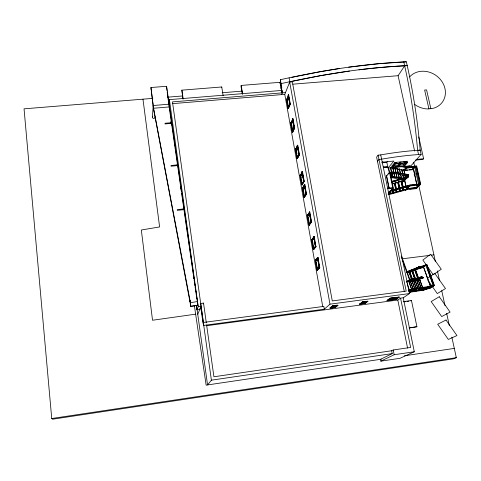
<?xml version="1.0" encoding="UTF-8"?>
<svg xmlns="http://www.w3.org/2000/svg" width="481" height="481" viewBox="0 0 481 481"><rect width="100%" height="100%" fill="white"/><g stroke="black" fill="none" stroke-linecap="round" stroke-linejoin="round"><path stroke-width="0.72" d="M150.938 87.524L153.517 108.808L190.813 306.457L197.907 305.273L166.606 86.291L150.938 87.524L153.553 108.255L190.398 302.441L190.813 306.457M152.417 116.991L153.192 105.519L168.909 104.215M153.517 108.808L153.553 108.255L169.288 106.938M410.004 185.594L410.059 184.975L420.592 183.85M390.181 191.468L410.083 185.955L410.059 184.975L391.534 190.115M393.175 172.529L393.127 173.04L393.536 172.998L393.578 172.487L393.175 172.529L390.277 175.926M166.546 86.875L166.606 86.291M406.764 174.856L406.716 175.355L407.106 175.312L407.16 174.813L406.764 174.856L403.769 178.168M409.331 185.66L409.283 186.159L409.674 186.117L409.728 185.618L409.331 185.66L405.507 190.139L409.674 186.117M180.435 185.119L168.843 104.834L169.402 99.627L281.848 90.434L282.275 92.857L281.577 94.625M419.264 184.524L419.21 185.023L419.6 184.981L419.654 184.482L419.264 184.524L415.518 188.36L416.119 188.546L419.6 184.981M171.464 124.952L171.567 122.691L165.007 123.262L165.103 123.93L171.657 123.358M174.362 144.649L174.525 143.458L174.459 145.322M223.13 95.677L221.753 86.977L181.872 90.157L182.924 98.966M180.591 189.051L180.76 186.887M221.573 87.74L221.753 86.977M281.8 92.322L280.02 82.323L241.203 85.426L240.987 86.183L242.292 94.108M190.302 302.729L197.39 301.545M279.732 83.087L280.02 82.323M281.848 90.434L282.233 92.971L280.411 79.702C321.031 70.707 362.241 63.931 403.848 61.929M198.226 306.613L201.118 306.241L199.741 309.469L196.951 309.83L198.226 306.613L169.402 99.627M322.733 306.511L284.77 94.36L289.815 81.836L289.111 77.946M197.751 314.297L201.094 306.295M286.454 99.266L286.941 99.116L286.454 99.266L288.378 108.598L290.344 104.143L288.684 94.907L288.179 95.094L289.839 104.323L290.284 104.287L289.821 104.215M286.604 99.832L286.694 99.357L288.378 108.598M288.516 96.236L286.838 99.777L288.684 94.907M288.474 96.988L287.091 99.94L288.552 96.416M287.59 99.302L288.432 97.27M203.174 303.92L203.529 303.084L200.697 303.451L211.399 380.182L207.551 384.932L196.669 306.487M288.077 108.309L288.582 108.261L288.245 107.63L289.754 104.1M288.468 107.612L289.911 103.968L288.245 107.63M288.155 108.616L288.293 108.291M288.347 108.177L290.043 104.197L288.42 95.178L286.838 99.777M290.692 122.895L291.185 122.745L290.692 122.895L292.634 132.353L294.673 128.15L292.983 118.765L292.472 118.945L294.162 128.325L294.612 128.289L294.144 128.223M292.983 118.765L290.789 123.298L290.933 122.98L292.634 132.353M292.809 120.07L291.077 123.419L292.622 120.022M292.707 120.905L291.336 123.581L292.845 120.25M292.719 121.068L291.829 123.611M292.508 131.403C296.164 123.184 293.115 131.824 292.34 132.083M292.418 132.371L292.556 132.065M292.61 131.956L294.366 128.199L292.719 119.029L291.077 123.419M295.388 149.092L295.881 148.942L295.388 149.092L297.36 158.682L299.471 154.774L297.751 145.22L297.234 145.394L298.96 154.942L299.386 154.792M295.881 148.942L295.478 149.471L295.629 149.176L297.36 158.682M295.899 149.05L297.751 145.22M297.258 147.114L295.779 149.627L297.378 146.446M297.456 147.288C294.282 152.994 297.607 147.673 297.348 146.513M297.468 147.451L296.536 149.825M297.234 157.756C301.172 149.657 297.535 158.706 297.132 158.447L295.436 148.984M297.336 158.315L299.164 154.816L297.48 145.478L295.677 149.068L295.779 149.627M300.072 175.24L300.577 175.096L300.072 175.24L302.074 184.975L304.263 181.361L302.513 171.633L301.99 171.801L303.739 181.523L304.178 181.367M300.595 175.204L302.513 171.633M300.517 175.192L300.162 175.595L300.312 175.325L302.074 184.975M302.098 172.895L300.469 175.793L302.128 172.835M301.876 174.206L300.727 175.962L302.321 172.877M406.571 272.066L418.62 267.099L426.918 264.742L434.361 285.323C426.232 289.243 416.696 287.8 408.339 291.131M301.954 184.061C306.012 176.515 302.218 184.638 301.779 184.752M302.176 184.043L303.824 181.211M302.056 184.638L303.95 181.385L302.236 171.885L300.372 175.228L300.469 175.793M302.333 187.837L302.838 187.698L302.333 187.837L304.341 197.643L302.387 187.746M304.287 184.53L304.804 184.367L306.505 194.282L306.048 194.33L304.287 184.53L304.804 184.367M302.777 187.794L302.417 188.185L302.573 187.927L304.341 197.643M302.856 187.806L304.738 184.482M304.389 185.612L302.735 188.408L304.419 185.558M304.419 185.81L304.816 185.768L302.994 188.576L304.611 185.594M303.535 188.101L304.816 185.955M306.505 194.282L304.329 197.318L304.226 196.741L305.934 193.969M304.455 196.717L306.09 193.807L304.226 196.741M304.329 197.318L306.259 194.198L304.533 184.614L302.627 187.83L302.735 188.408M414.628 151.094L398.112 75.703L404.659 65.819L403.812 61.989L406.355 61.79L407.209 65.62A201.371 59.548 84.8 0 1 420.202 150.144L421.14 154.383L411.002 165.747L388.023 168.103L386.814 162.319L387.71 161.213M307.233 215.199L307.744 215.067L307.233 215.199L309.277 225.15L311.592 222L309.788 212.013L309.259 212.169L311.057 222.156L311.52 222.102L311.039 222.042M307.762 215.175L309.788 212.013M307.69 215.151L307.317 215.53L309.277 225.15M309.355 213.233L307.642 215.789L309.391 213.179M308.074 215.939L309.59 213.203M308.982 224.97L309.517 224.952L309.163 224.272L311.093 221.573M309.163 224.272L311.129 221.771M309.211 224.946L309.439 224.922M309.271 224.861L311.267 222.018L309.511 212.253L307.539 215.199L307.642 215.789M311.586 239.496L312.103 239.364L311.586 239.496L313.654 249.579L315.969 246.807L315.506 246.867L313.684 236.718L314.213 236.568L315.969 246.807M314.213 236.568L311.67 239.803L313.426 249.609M313.552 248.725L315.536 246.23L313.552 248.725L313.654 249.32L315.716 246.723L313.931 236.802L311.898 239.502L312.001 240.097L313.81 237.71M312.001 240.097L314.003 237.728M312.229 240.073L314.039 237.933M313.768 238.498L312.265 240.272M358.946 69.817A230.585 73.605 -10.9 0 1 404.659 65.819A201.473 59.097 84.8 0 1 417.628 150.397L420.202 150.144A109.391 30.087 -11.6 0 0 380.724 154.9L378.108 155.159L376.611 157.125L404.305 291.6M377.489 161.375L378.992 159.439L381.607 159.175A109.53 29.654 -11.5 0 1 421.14 154.383M381.986 162.891L382.876 161.772M315.506 246.867L313.756 236.622M388.023 168.103L393.855 161.039L381.896 162.247M391.865 166.131L394.901 162.482L407.359 161.219L407.629 162.476L404.455 166.113L392.123 167.376L391.865 166.131L392.424 166.071M393.939 164.255L394.787 163.245M391.221 168.128L392.863 167.827L394.691 176.503L391.516 176.954L392.021 175.92L391.444 176.593M392.123 167.376L395.166 163.738L407.629 162.476M317.316 270.148L315.283 260.119L315.807 259.987L315.302 260.233M317.436 257.557L317.971 257.407L319.751 267.785L319.288 267.839L317.436 257.557L317.971 257.407M392.863 167.827L393.656 172.306M389.141 188.059L386.58 175.745L389.49 172.282L392.971 171.921L408.67 174.621L408.748 174.982L407.978 175.824L391.817 173.082L390.055 173.262M315.825 260.101L317.899 257.497M388.311 174.098L389.285 172.968M317.268 269.474L319.306 267.165L317.268 269.474L317.382 270.081L319.498 267.695L317.688 257.642L315.596 260.131L315.704 260.732L317.556 258.531M393.47 168.524L395.105 168.23L396.933 176.876L393.789 177.327L394.294 176.293M315.933 260.702C319.528 256.078 317.316 260.401 315.704 260.732M395.105 168.23L392.676 168.603M399.32 163.708L398.046 165.217L398.31 166.462L400.883 163.45M395.701 168.921L397.336 168.627L399.164 177.255L396.055 177.699L396.566 176.671L395.983 177.339M390.41 176.22L393.578 172.487M398.815 166.408L401.388 163.396M390.812 176.178L393.536 172.998M394.943 168.993L397.336 168.627M397.925 169.318L399.555 169.023L401.382 177.627L398.298 178.072L398.887 177.405M390.668 176.431L392.436 176.124L390.608 167.424M397.18 169.39L399.555 169.023M399.218 165.097L403.896 164.616L405.639 162.602M400.132 169.715L401.755 169.414L402.675 173.707M393.903 177.321L396.933 176.876M404.16 165.861L406.788 162.849L395.472 163.997L392.947 167.009L404.16 165.861L403.896 164.616M401.755 169.414L402.549 173.845M402.326 170.1L403.95 169.805L405.627 177.651M403.589 170.322L406.511 167.003M403.98 170.28L406.643 167.298M404.365 170.286L406.523 167.839M404.84 170.665L409.193 165.747M319.288 267.839L317.508 257.467M317.382 270.081L319.751 267.785M395.117 182.948L394.486 183.598L395.538 188.582M315.344 260.047L317.105 270.292L317.61 270.051M395.196 183.303L394.618 183.946L394.546 183.592L393.001 183.76L394.606 183.465L396.404 192.015L393.542 192.322L392.935 193.073M407.684 170.027L404.611 170.472L413.57 169.42L417.49 187.458L416.36 188.612L407.04 189.622L388.564 194.715M400.583 178.439L403.589 177.994L402.976 175.138M409.157 169.877L411.97 169.715M388.702 192.135L388.798 192.622L392.815 188.155L389.49 172.282M404.569 180.772L401.833 180.94L403.697 189.64L403.102 190.272L400.156 190.59L398.34 182.022L401.322 181.584L403.018 190.284L402.561 188.143M398.49 182.004L397.841 182.66L398.893 187.65M390.079 172.595L393.326 188.095L389.303 192.568L388.798 192.622M398.569 182.359L397.985 183.008L397.907 182.654L394.985 182.96L396.783 191.522L399.717 191.21L400.306 190.578L398.466 181.884M390.091 193.013L389.604 193.993L388.101 194.156M403.589 177.994L402.856 175.276M389.592 193.993L390.193 193.254L393.049 192.941L392.31 189.382M402.97 179.491L407.16 174.813M405.898 189.4L403.535 189.658L401.833 180.94M414.183 167.172L411.748 169.859L414.448 167.316M398.34 182.022L401.28 181.71L401.869 181.054M404.768 177.898L407.106 175.312M401.948 181.415L401.358 182.065L401.28 181.71M412.542 169.805L414.838 167.28M413.57 169.42L417.358 187.59L415.969 188.654L415.897 188.299M404.93 179.166L405.531 178.511M418.771 136.917L423.599 158.736L423.039 159.355L415.602 160.107M392.887 192.713L393.458 192.087M403.529 180.862L405.868 178.301M403.92 180.82L405.79 178.77M403.481 181.355L406.974 177.531M403.872 181.313L407.864 176.942L407.269 176.761L407.864 176.942M407.539 177.489L408.309 176.647L407.617 177.85L392.021 182.227M396.843 191.149L396.338 192.141L393.422 192.454L392.532 188.179M396.783 191.522L399.765 191.083L397.961 182.527L395.105 182.828L396.921 191.51L396.284 192.147L394.173 192.791M400.228 190.217L399.717 191.21L399.194 189.075M400.156 190.59L403.138 190.151M403.619 189.28L403.102 190.272M403.535 189.658L406.523 189.213L404.377 179.371M405.507 190.139L409.728 185.618M415.728 188.588L419.654 184.482M410.083 185.955L420.003 184.89L420.671 184.211L416.684 165.993L409.229 166.763L407.016 166.36M285.486 92.592L172.469 101.894L203.776 325.409L324.32 309.181L329.978 304.166L409.487 293.578L380.724 154.9M330.074 308.008L332.473 305.934L337.878 305.213L335.449 307.449L330.074 308.008L335.449 307.449M330.104 308.165L332.624 306M337.518 305.339C334.211 304.347 324.681 310.107 335.287 307.233L337.548 305.495M337.878 305.213L335.287 307.233M359.776 304.028L362.506 301.918L367.839 301.202L365.079 303.469L359.776 304.028L365.079 303.469M359.806 304.178L362.626 301.984L367.49 301.491M360.149 303.896L364.935 303.258L367.46 301.334M367.839 301.202L364.935 303.258M409.199 272.649L409.824 272.18L409.68 271.783M415.307 280.766L418.296 279.581L414.85 269.955L411.88 271.158L418.68 290.139L417.821 290.686L420.25 289.929L416.756 280.14L414.905 280.73M412.025 271.555L412.656 271.086M416.089 269.414L419.396 266.961L418.807 266.745L415.223 269.414L415.229 269.913M416.125 268.879L419.113 266.66M417.61 279.834L415.897 280.327L412.464 270.695L423.575 267.183L430.916 287.548L423.575 267.183M415.782 269.504L418.536 267.46M414.862 270.454L415.5 269.979M422.132 267.947L421.819 267.538L425.475 264.851L426.07 265.067L425.475 264.851M424.218 265.915L425.787 264.766M422.39 267.622L425.198 265.566M422.697 267.538L424.945 265.891M426.214 265.253L426.918 264.742M406.716 272.468L426.755 265.235L434.048 285.413L429.503 288.251L429.792 288.564L429.196 288.335L433.255 285.714L433.261 286.219L433.567 286.129L433.567 285.624M406.962 281.391L408.026 280.621M406.764 281.878L409.511 279.894L412.265 279.106L423.394 277.844L423.244 277.435L412.115 278.691L409.686 279.389L409.836 279.804M406.481 282.215L411.856 278.475L412.464 278.703M412.175 278.385L408.159 281.283L408.171 281.788L411.928 279.088M412.175 291.083L408.79 281.06L412.175 291.083L409.469 291.871M408.387 281.493L412.145 278.794L411.856 278.475M410.269 280.97L413.919 290.777L413.065 291.324L415.38 290.656L411.82 280.796M411.171 281.253L412.007 280.688L415.518 290.56L414.658 291.113L417.099 290.35L413.594 280.507L411.297 281.169M413.594 280.507L412.752 281.078L415.181 280.321M415.806 279.912L415.043 280.417L417.791 288.125M387.097 300.36L390.127 298.226L399.164 297.017L396.085 299.422L387.097 300.36L396.085 299.422M387.145 300.625L390.428 298.274L398.659 297.432L390.458 298.533L387.698 300.469L395.767 299.122L398.605 297.174M416.756 280.14L415.903 280.712L418.181 280.056L421.422 289.111M418.013 279.275L418.662 278.818M421.801 277.303L421.488 277.393L422.09 277.615L421.801 277.303L417.364 280.507L417.087 280.201L421.729 277.068L421.735 277.573L418.831 279.605M408.315 281.668L422.011 276.425L422.156 276.834L417.406 280.255L417.418 280.754L421.23 278.09M417.466 280.531L418.32 279.96L421.807 289.718L420.947 290.259L423.358 289.508L419.877 279.78L418.169 280.273M419.877 279.78L418.602 280.201M422.408 278.018L423.244 277.435M423.394 277.844L422.552 278.427L409.139 280.297M398.557 297.186L395.821 299.38L399.164 297.017M427.453 278.349L434.752 273.358L445.484 288.546L437.277 293.572L427.789 280.098M409.848 291.763L412.313 290.993M206.253 325.763L397.805 300.024L400.571 298.142L403.228 297.787L409.487 293.578M413.474 289.935L413.462 289.418L409.331 292.22L409.614 292.544L413.792 289.839L413.786 289.328L409.65 292.129L409.932 292.454L413.792 289.839M417.099 290.35L416.245 290.897L418.542 290.229L418.38 289.821M420.25 289.929L419.39 290.47L421.669 289.809M423.358 289.508L422.649 290.001M422.841 290.037L427.236 287.277L427.236 287.782L423.43 290.265L422.841 290.037L423.43 290.265M423.731 289.568L427.236 287.277M423.124 290.356L427.236 287.782M433.177 285.474L433.904 285.005L428.282 286.64L415.542 288.311L408.417 290.38M429.485 288.648L433.567 286.129M410.912 300.896L411.477 300.529L416.919 326.725L409.223 328.048M391.817 173.082L393.049 172.288L408.748 174.982M414.363 288.925L415.542 288.311L415.692 288.732L414.514 289.346L414.363 288.925L428.433 287.049L434.361 285.323M206.62 325.024L213.925 376.773L391.672 350.751L393.217 349.976L410.642 347.432L400.571 298.142M391.672 350.751L392.237 353.589L380.507 359.331L380.856 361.147L400.054 358.291L414.303 351.761L403.228 297.787M380.856 361.147L394.161 354.731L414.303 351.761M406.367 271.855L418.62 267.099L418.548 267.881L418.404 267.472M406.511 272.258L418.765 267.502L427.062 265.145M408.79 272.565L412.265 271.218M413.654 270.677L415.049 270.136L415.193 270.538M408.928 272.961L410.323 272.42M411.712 271.885L413.101 271.344M408.886 281.71L415.716 279.1M417.761 278.319L421.176 277.014M411.195 281.024L417.358 278.667M418.729 278.144L422.156 276.834M411.76 281.072L417.905 278.721M419.955 277.94L421.32 277.417M451.851 337.127L456.331 357.684L453.138 358.898L52.549 419.21L51.732 418.524L24.05 108.826L152.868 98.371M413.919 290.777L411.453 291.546L412.103 291.101L411.958 290.686M409.277 292.328L422.997 290.29L429.689 288.335M413.203 291.233L415.518 290.56M427.777 287.043L432.503 285.672M409.614 292.544L409.932 292.454M416.384 290.807L418.68 290.139M419.522 290.38L421.807 289.718M422.787 289.911L430.916 287.548M424.062 289.592L429.755 287.939M409.565 290.314L413.678 289.123M408.567 290.801L415.692 288.732M410.329 279.497L409.09 279.852L409.77 279.359L401.503 256.078M421.729 277.068L421.422 277.663L421.735 277.573M406.463 281.728L408.79 281.06M410.401 280.874L407.942 281.632L408.579 281.175L408.73 281.583M410.269 281.187L412.007 280.688M410.69 281.12L411.868 280.784M411.736 281.096L413.462 280.597L416.967 290.44M417.087 280.201L417.394 280.11M414.051 281.151L415.175 280.826M416.041 280.615L418.32 279.96M419.396 266.961L418.807 266.745M419.113 267.274L425.505 265.458M421.819 267.538L422.126 267.448M423.436 267.286L415.343 269.582L418.368 278.036M406.95 272.787L409.205 272.15L412.133 280.375M391.955 181.247L408.309 176.647M392.033 181.608L408.387 177.008M394.071 181.271L396.2 180.676M401.16 179.281L404.707 178.283M390.181 190.873L410.137 185.341L420.671 184.211M394.372 189.929L396.506 189.34M397.925 188.943L400.06 188.354M405.032 186.977L408.585 185.991M390.62 193.771L392.755 193.182M397.727 191.811L403.409 190.242M291.913 77.339L320.28 71.669L339.273 68.53M292.622 81.229L321.025 75.553L349.525 71.044M281.102 83.592C310.209 77.291 339.508 71.729 369.149 68.621A233.922 74.405 -10.9 0 1 407.209 65.62L404.659 65.819M51.732 418.524L456.331 357.684M381.331 359.211L206.139 385.143L194.432 306.006M404.287 355.814L454.311 348.406M211.399 380.182L392.237 353.589M195.641 314.165L152.531 320.244L141.33 230.002L159.614 226.936L142.971 99.176M409.084 327.832L416.919 326.725M337.909 305.363L332.473 305.934M367.869 301.359L362.506 301.918M399.218 297.276L390.127 298.226M403.697 301.581L411.477 300.529M403.854 301.846L405.97 301.563M407.383 301.371L408.79 301.178M348.671 67.172L378.042 63.775L406.355 61.79M190.909 306.175L197.907 305.273M319.264 267.725L319.829 267.701M319.45 267.977L317.646 257.942M402.248 258.814L429.497 255.417M430.97 255.231L433.922 254.864M317.087 270.178L317.628 270.166M317.454 257.672L317.917 257.618M317.556 258.778L317.965 258.73M315.283 260.119L315.74 260.059L315.362 260.407L317.568 270.238M315.969 260.906L317.502 269.444M315.302 246.26L315.71 246.212M315.488 246.753L316.047 246.717M315.68 247.036L313.895 237.133M313.365 249.423L313.822 249.368M313.907 249.411L313.39 249.537L311.646 239.418M313.684 236.718L314.165 236.778L313.702 236.832M313.81 237.957L314.213 237.909M311.61 239.61L312.043 239.442M311.592 222L311.129 222.054L309.331 212.061M311.237 222.36L309.481 212.614M419.54 278.343L420.971 278.18M307.257 215.314L307.708 215.26M309.259 212.169L309.722 212.115M309.283 212.283L309.74 212.229M388.281 194.023L389.706 193.867L389.412 192.442M305.868 193.831L306.265 193.789M306.03 194.222L306.571 194.174M306.235 194.583L304.509 185.011M304.419 196.525L303.162 188.558M387.542 188.221L392.712 187.662M304.052 197.438L304.575 197.408M387.644 188.708L393.326 188.095M417.49 187.458L406.511 188.642L404.347 178.511L405.784 178.367M406.385 188.774L415.885 187.752M406.499 189.334L407.022 188.342M409.938 188.943L411.429 188.78M414.406 188.462L416.119 188.546M389.826 191.36L390.265 191.312M405.303 189.917L405.898 190.097M396.266 177.555L399.164 177.255M302.351 187.951L302.802 187.903M398.496 177.928L401.382 177.627M402.964 178.186L400.529 178.439L401.046 177.411M403.427 178.728L405.657 178.505M401.707 181.072L404.665 180.76L404.743 181.121M402.825 170.052L403.824 169.949L404.737 174.224M303.565 181.042L303.962 181M303.721 181.409L304.263 181.361M303.926 181.788L302.218 172.3M302.146 183.85L302.074 182.251M386.58 175.745L387.151 175.685M304.305 184.638L304.756 184.59M390.969 176.274L392.436 176.124M414.063 174.164L416.275 173.93M391.774 176.81L394.691 176.503M302.128 173.088L302.525 173.052M399.188 163.865L399.699 163.817M394.023 165.626L398.551 165.163M300.09 175.349L300.541 175.3M383.399 166.883L387.68 166.45M387.83 167.069L383.622 167.635L387.993 167.184M387.139 167.641L388.071 167.544M415.157 166.095L415.758 166.264M410.774 167.256L412.169 167.111M382.449 162.758L386.814 162.319M416.155 159.488L423.599 158.736M301.99 171.801L302.447 171.753M302.014 171.909L302.465 171.861M395.208 162.74L396.554 162.602M399.26 162.325L401.124 162.139M403.818 161.869L406.517 161.592M298.785 154.515L299.182 154.479M298.935 154.834L299.471 154.774M299.146 155.249L297.468 145.929M297.06 158.441L297.577 158.399M297.234 145.394L297.685 145.346M297.258 145.496L297.703 145.454M297.378 146.699L297.775 146.663M295.406 149.194L295.851 149.152M294.005 127.946L294.396 127.916M294.035 128.132L294.673 128.15M294.36 128.674L292.713 119.516M292.472 118.945L292.941 119.011L292.496 119.047M290.71 123.004L291.131 122.859M289.688 103.986L290.079 103.956M289.724 104.173L290.344 104.143M290.043 104.702L288.42 95.689M288.438 107.431L287.253 99.922M288.179 95.094L288.624 95.052M288.197 95.196L288.642 95.16M286.478 99.375L286.892 99.23M172.264 103.668L284.77 94.36M292.863 84.175L398.112 75.703M167.629 97.174L182.822 95.941M222.174 92.749L242.346 91.113M280.453 88.017L281.944 87.897M390.752 177.194L392.183 177.429M390.825 177.555L404.425 179.786M398.352 173.839L399.819 174.086M403.18 166.673L404.563 166.919M401.166 166.654L408.074 167.899L415.722 167.111L416.372 166.396L409.307 167.117L404.142 166.179M426.665 265.446L422.859 260.059L430.609 254.196L441.263 269.222L433.213 274.717L427.898 267.189M427.11 267.743L430.375 276.767M430.874 278.156L433.134 284.403M426.052 265.746L433.327 285.882M423.13 267.37L423.274 267.767M426.449 276.581L426.593 276.984M428.282 286.64L428.433 287.049L427.248 287.65L427.104 287.241M419.889 280.273L419.745 279.87L423.22 289.598L423.082 289.189M415.482 269.486L418.506 277.94M422.853 289.881L422.997 290.29M414.718 270.057L418.157 279.677M416.612 280.237L420.111 290.019M412.596 270.599L416.035 280.231M414.718 278.607L412.025 271.056L409.638 271.795L413.059 281.409M413.438 280.603L413.582 281.012M416.793 290.037L416.937 290.446M413.197 281.319L409.77 271.693L409.054 272.252L412.001 280.471M410.203 280.982L413.78 290.867M401.274 256.692L409.511 279.894M410.179 291.606L410.323 292.021M407.166 283.718L409.98 291.672M389.267 172.968L389.363 173.334M430.874 108.748L426.581 89.881L424.639 90.049L428.926 108.922M417.628 150.397L418.566 154.635M416.293 166.035L420.196 183.892M416.035 166.715L416.342 168.14M419.925 184.53L420.003 184.89M415.644 166.757L419.528 184.572M413.72 162.205L435.365 261.502M437.421 270.941L439.526 280.591M441.726 290.674L444.967 305.555M446.663 313.329L449.368 325.751M416.895 187.277L416.973 187.632M409.229 166.763L409.307 167.117L408.074 167.899L407.996 167.544M407.9 175.463L407.978 175.824M405.044 175.649L405.501 177.79M406.962 189.261L407.04 189.622M401.497 169.565L401.569 169.919M399.428 169.162L401.256 177.766M399.29 169.174L399.368 169.528M401.346 182.431L402.26 186.712M397.216 168.771L398.13 173.082M398.587 175.234L398.887 176.671M397.059 168.777L397.138 169.138M394.901 162.482L395.166 163.738M395.135 169.09L395.899 172.697M396.206 174.134L396.813 177.02M394.817 168.38L394.895 168.741M393.963 173.749L394.57 176.641M392.971 171.921L393.049 172.288L389.977 172.607L389.899 172.24M395.833 190.007L396.284 192.147M390.488 167.568L392.316 176.262M388.492 167.743L389.406 172.108M388.371 167.893L389.285 172.252M392.652 188.047L393.53 192.442M392.189 189.514L392.959 193.067L390.073 193.38L389.778 191.961M389.899 191.829L390.169 193.374M386.429 175.95L389.117 188.66M378.108 155.159L406.192 291.137L332.275 300.932L292.346 81.914L289.7 82.125L329.978 304.166M397.805 300.024L407.575 348.1M393.217 349.976L394.161 354.731M288.239 94.943L289.905 104.179M292.538 118.807L294.228 128.193M297.3 145.262L299.02 154.816M302.056 171.681L303.812 181.403M304.353 184.409L306.12 194.222M291.498 123.569L292.743 130.489M296.2 149.777L296.963 154.004M297.234 155.291L297.468 156.824M300.896 175.944L301.328 178.102M301.575 179.485L301.797 180.964M308.207 216.672L309.391 224.248M312.56 240.933L313.78 248.695M292.779 132.047L292.358 132.191L290.74 122.787M302.224 184.71L301.797 184.866L300.126 175.138M324.32 309.181L323.821 306.391L203.391 322.474L203.018 323.28L200.667 306.475M286.508 99.152L288.143 108.297M307.293 215.115L309.061 225M241.203 85.426L242.628 94.084M181.872 90.157L183.135 98.954M180.646 186.604L181.397 191.811M181.614 193.296L193.416 275.072M193.633 276.557L193.957 278.788M194.168 280.273L194.384 281.758M194.601 283.249L194.919 285.48M195.136 286.965L195.887 292.165M196.098 293.657L196.422 295.887M196.639 297.372L196.849 298.857M203.529 303.084L206.313 322.829M193.885 277.777L193.987 278.523M197.589 304.064L197.799 305.555M190.488 254.136L190.59 254.87M187.247 231.632L187.35 232.353M170.947 121.236L171.152 122.697M183.075 209.019L183.171 209.728M196.344 305.453L196.951 309.83M176.719 164.965L176.816 165.65M170.665 122.769L170.761 123.437M166.642 87.596L167.009 90.47M167.19 91.901L168.843 104.834M280.411 79.702L281.938 92.316M407.84 281.373L407.852 281.878M417.718 280.164L417.724 280.663M426.924 287.367L426.924 287.872M155.032 117.081A1.323 1.202 9 0 1 153.373 118.344A1.323 1.202 9 0 1 152.687 116.42M153.673 106.8A1.365 1.239 9.4 0 1 153.162 105.64M409.632 76.93A20.683 17.983 34.3 0 1 441.468 80.856A20.683 17.983 34.3 0 1 432.425 108.508L427.332 108.959A20.683 17.983 34.3 0 1 414.832 104.539M190.049 300.601L190.085 301.551L190.049 300.601M439.255 296.735L431.18 301.569L441.702 316.564L450.09 312.115L439.255 296.735M412.115 278.691L410.948 279.323L411.093 279.738L412.265 279.106L412.115 278.691M446.013 320.003L437.704 324.26L448.322 339.442L456.95 335.576L446.013 320.003M336.399 306.289L331.517 306.944L336.399 306.289M366.191 302.302L361.381 302.946L366.191 302.302M397.18 298.154L389.015 299.242L397.18 298.154M184.001 208.916L177.236 209.644L177.333 210.353L184.103 209.626L184.001 208.916M407.395 166.408L406.998 166.45L407.395 166.408M177.633 164.875L170.977 165.518L171.068 166.21L177.73 165.56L177.633 164.875"/></g></svg>
